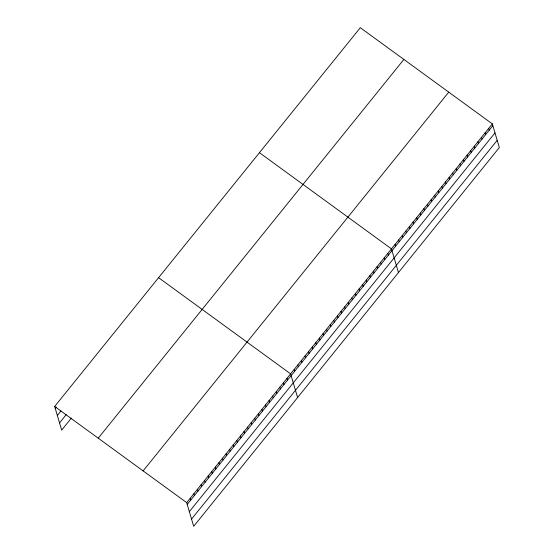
<?xml version="1.0" encoding="UTF-8"?>
<svg xmlns="http://www.w3.org/2000/svg" width="554" height="554" viewBox="0 0 554 554"><rect width="100%" height="100%" fill="white"/><g stroke="black" fill="none" stroke-linecap="round" stroke-linejoin="round"><path stroke-width="0.83" d="M54.666 406.456L360.308 27.7L492.319 123.881L499.334 147.544L193.692 526.3L186.684 502.63L54.666 406.456L61.681 430.119L71.404 418.069M55.199 408.256L56.224 406.982M57.339 415.472L60.926 411.026M59.541 422.903L66.196 414.655M98.231 438.193L403.873 59.437M143.119 470.893L448.754 92.137M186.684 502.63L492.319 123.881M187.217 504.431L492.852 125.682M189.35 511.647L494.992 132.898M191.552 519.084L497.194 140.328M259.445 152.689L391.456 248.864L398.471 272.533M158.583 277.679L290.601 373.853L297.609 397.523M488.718 128.341L489.251 130.142M485.117 132.808L485.65 134.608M481.516 137.267L482.049 139.068M477.915 141.734L478.448 143.534M474.307 146.201L474.84 148.001M470.706 150.66L471.239 152.461M467.105 155.127L467.638 156.927M463.504 159.587L464.037 161.387M459.903 164.053L460.436 165.854M456.302 168.52L456.835 170.32M452.694 172.98L453.227 174.78M449.093 177.446L449.626 179.247M445.492 181.906L446.025 183.706M441.891 186.373L442.424 188.173M438.29 190.839L438.823 192.64M434.689 195.299L435.222 197.099M431.081 199.765L431.614 201.566M427.48 204.225L428.013 206.026M423.879 208.692L424.412 210.492M420.278 213.158L420.811 214.959M416.677 217.618L417.21 219.419M413.069 222.085L413.603 223.885M409.468 226.544L410.002 228.345M405.867 231.011L406.401 232.812M402.266 235.478L402.8 237.278M398.665 239.937L399.199 241.738M395.064 244.404L395.598 246.205M387.855 253.33L388.389 255.131M384.254 257.797L384.788 259.597M380.653 262.257L381.187 264.057M377.052 266.723L377.586 268.524M373.451 271.183L373.985 272.983M369.843 275.65L370.377 277.45M366.242 280.116L366.776 281.917M362.641 284.576L363.175 286.376M359.04 289.043L359.574 290.843M355.439 293.502L355.973 295.303M351.838 297.969L352.372 299.769M348.231 302.436L348.764 304.236M344.63 306.895L345.163 308.696M341.029 311.362L341.562 313.162M337.428 315.822L337.961 317.622M333.827 320.288L334.36 322.089M330.226 324.755L330.759 326.555M326.618 329.214L327.151 331.015M323.017 333.681L323.55 335.482M319.416 338.141L319.949 339.941M315.815 342.607L316.348 344.408M312.214 347.074L312.747 348.875M308.613 351.534L309.146 353.334M305.005 356L305.538 357.801M301.404 360.46L301.937 362.261M297.803 364.927L298.336 366.727M294.202 369.393L294.735 371.194M287.014 378.299L287.547 380.099M283.433 382.738L283.967 384.538M279.846 387.177L280.379 388.977M276.266 391.616L276.799 393.416M272.679 396.055L273.219 397.855M269.099 400.5L269.632 402.301M265.518 404.939L266.052 406.74M261.931 409.378L262.464 411.179M258.351 413.817L258.884 415.618M254.764 418.263L255.297 420.064M251.184 422.702L251.717 424.502M247.596 427.141L248.13 428.941M244.016 431.58L244.549 433.38M240.429 436.026L240.962 437.826M236.849 440.465L237.382 442.265M233.269 444.904L233.802 446.704M229.681 449.342L230.215 451.143M226.101 453.788L226.634 455.582M222.514 458.227L223.047 460.028M218.934 462.666L219.467 464.467M215.347 467.105L215.88 468.906M211.767 471.544L212.3 473.345M208.179 475.99L208.713 477.79M204.599 480.429L205.132 482.229M201.012 484.868L201.545 486.668M197.432 489.307L197.965 491.107M193.852 493.752L194.385 495.553M190.264 498.191L190.798 499.992"/></g></svg>
